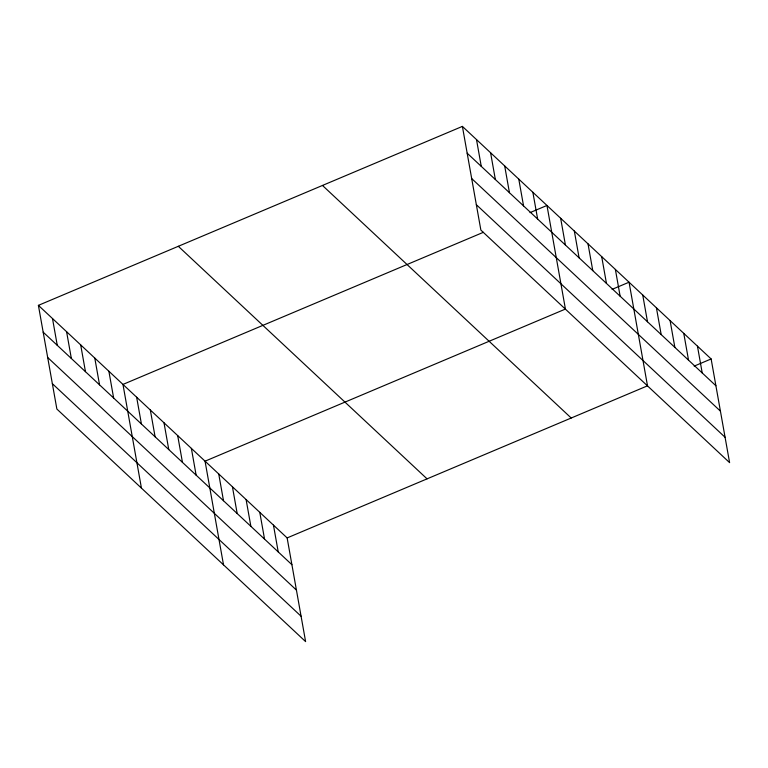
<?xml version="1.0" encoding="UTF-8"?>
<svg xmlns="http://www.w3.org/2000/svg" width="768" height="768" viewBox="0 0 768 768"><rect width="100%" height="100%" fill="white"/><g stroke="black" fill="none" stroke-linecap="round" stroke-linejoin="round"><path stroke-width="1.15" d="M38.4 305.357L287.136 537.917L305.606 641.606L56.87 409.046L38.4 305.357L462.394 126.394L711.13 358.954L729.6 462.643L480.864 230.083L462.394 126.394M483.37 232.31L122.966 384.422L141.437 488.112M530.006 212.621L546.97 205.469L565.44 309.158M565.45 309.053L205.046 461.174L223.517 564.864M612.086 289.373L629.05 282.211L647.52 385.901M287.136 537.917L647.53 385.805M694.166 366.115L711.13 358.954M467.165 153.178L715.901 385.747M471.686 178.56L720.422 411.12M476.342 204.701L725.078 437.27M322.474 185.453L571.21 418.013M178.32 246.298L427.056 478.858M43.171 332.141L291.907 564.701M47.693 357.514L296.429 590.083M52.349 383.664L301.085 616.234M697.45 346.166L702.221 372.95M683.77 333.379L688.541 360.163M670.09 320.582L674.861 347.376M656.41 307.795L661.181 334.579M642.73 294.998L647.501 321.792M615.37 269.424L620.141 296.208M601.69 256.627L606.461 283.421M588.01 243.84L592.781 270.624M574.33 231.043L579.101 257.837M560.65 218.256L565.421 245.04M532.867 192.288L537.648 219.072M518.774 179.107L523.546 205.891M504.682 165.926L509.453 192.72M490.589 152.746L495.36 179.539M476.496 139.574L481.267 166.358M273.456 525.13L278.227 551.914M259.776 512.333L264.547 539.126M246.096 499.546L250.867 526.33M232.416 486.749L237.187 513.542M218.726 473.962L223.507 500.746M191.366 448.378L196.138 475.171M177.686 435.59L182.458 462.374M164.006 422.794L168.778 449.587M150.326 410.006L155.098 436.79M136.646 397.219L141.418 424.003M108.874 371.242L113.645 398.035M94.781 358.07L99.552 384.854M80.688 344.89L85.459 371.674M66.586 331.709L71.357 358.493M52.493 318.528L57.264 345.322"/></g></svg>
